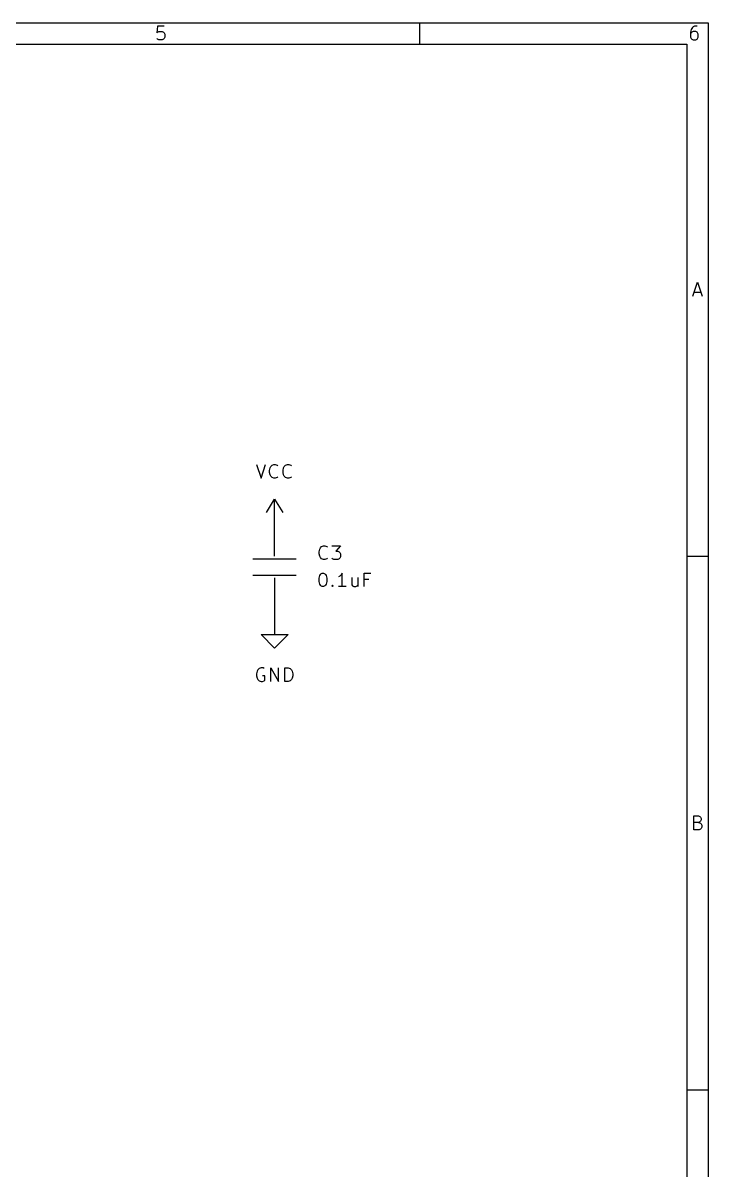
# Model space of a CAD drawing. Extents: x 0.4 to 11.3, y -7.9 to -0.4.
# Drawn here: x 8.771 to 11.299, y -4.625 to -0.394 of the extents above; entities that cross this region are included whole.
import ezdxf

# ---------------------------------------------------------------- set-up
doc = ezdxf.new("R2010")
doc.units = 0
doc.header["$MEASUREMENT"] = 0
for name, color, linetype in [('CYAN2', 4, 'CONTINUOUS'), ('GREEN3', 91, 'CONTINUOUS'), ('RED2', 1, 'CONTINUOUS')]:
    doc.layers.add(name, color=color, linetype=linetype)

msp = doc.modelspace()

# ---------------------------------------------------------------- linework, layer by layer
at = {"layer": 'CYAN2', "linetype": 'CONTINUOUS'}
for p, q in [((9.6333, -2.0228), (9.65, -2.0728)), ((9.6333, -2.0228), (9.65, -2.0728)), ((9.65, -2.0728), (9.6667, -2.0228)), ((9.65, -2.0728), (9.6667, -2.0228)), ((9.6833, -2.0347), (9.6857, -2.0299)), ((9.6833, -2.0347), (9.6857, -2.0299)), ((9.6857, -2.0299), (9.6905, -2.0252)), ((9.6857, -2.0299), (9.6905, -2.0252)), ((9.6905, -2.0252), (9.6976, -2.0228)), ((9.6905, -2.0252), (9.6976, -2.0228)), ((9.6976, -2.0228), (9.7024, -2.0228)), ((9.6976, -2.0228), (9.7024, -2.0228)), ((9.7024, -2.0228), (9.7095, -2.0252)), ((9.7024, -2.0228), (9.7095, -2.0252)), ((9.7095, -2.0252), (9.7119, -2.0276)), ((9.7095, -2.0252), (9.7119, -2.0276)), ((9.7333, -2.0347), (9.7357, -2.0299)), ((9.7333, -2.0347), (9.7357, -2.0299)), ((9.7357, -2.0299), (9.7405, -2.0252)), ((9.7357, -2.0299), (9.7405, -2.0252)), ((9.7405, -2.0252), (9.7476, -2.0228)), ((9.7405, -2.0252), (9.7476, -2.0228)), ((9.7476, -2.0228), (9.7524, -2.0228)), ((9.7476, -2.0228), (9.7524, -2.0228)), ((9.7524, -2.0228), (9.7595, -2.0252)), ((9.7524, -2.0228), (9.7595, -2.0252)), ((9.7595, -2.0252), (9.7619, -2.0276)), ((9.7595, -2.0252), (9.7619, -2.0276)), ((9.681, -2.0442), (9.6833, -2.0347)), ((9.681, -2.0442), (9.6833, -2.0347)), ((9.681, -2.0514), (9.681, -2.0442)), ((9.681, -2.0514), (9.681, -2.0442)), ((9.6833, -2.0609), (9.681, -2.0514)), ((9.6833, -2.0609), (9.681, -2.0514)), ((9.6857, -2.0657), (9.6833, -2.0609)), ((9.6857, -2.0657), (9.6833, -2.0609)), ((9.6905, -2.0704), (9.6857, -2.0657)), ((9.6905, -2.0704), (9.6857, -2.0657)), ((9.6976, -2.0728), (9.6905, -2.0704)), ((9.6976, -2.0728), (9.6905, -2.0704)), ((9.7024, -2.0728), (9.6976, -2.0728)), ((9.7024, -2.0728), (9.6976, -2.0728)), ((9.7095, -2.0704), (9.7024, -2.0728)), ((9.7095, -2.0704), (9.7024, -2.0728)), ((9.7119, -2.068), (9.7095, -2.0704)), ((9.7119, -2.068), (9.7095, -2.0704)), ((9.731, -2.0442), (9.7333, -2.0347)), ((9.731, -2.0442), (9.7333, -2.0347)), ((9.731, -2.0514), (9.731, -2.0442)), ((9.731, -2.0514), (9.731, -2.0442)), ((9.7333, -2.0609), (9.731, -2.0514)), ((9.7333, -2.0609), (9.731, -2.0514)), ((9.7357, -2.0657), (9.7333, -2.0609)), ((9.7357, -2.0657), (9.7333, -2.0609)), ((9.7405, -2.0704), (9.7357, -2.0657)), ((9.7405, -2.0704), (9.7357, -2.0657)), ((9.7476, -2.0728), (9.7405, -2.0704)), ((9.7476, -2.0728), (9.7405, -2.0704)), ((9.7524, -2.0728), (9.7476, -2.0728)), ((9.7524, -2.0728), (9.7476, -2.0728)), ((9.7595, -2.0704), (9.7524, -2.0728)), ((9.7595, -2.0704), (9.7524, -2.0728)), ((9.7619, -2.068), (9.7595, -2.0704)), ((9.7619, -2.068), (9.7595, -2.0704)), ((9.8687, -2.3299), (9.8734, -2.3252)), ((9.8687, -2.3299), (9.8734, -2.3252)), ((9.8734, -2.3252), (9.8806, -2.3228)), ((9.8734, -2.3252), (9.8806, -2.3228)), ((9.8806, -2.3228), (9.8853, -2.3228)), ((9.8806, -2.3228), (9.8853, -2.3228)), ((9.8853, -2.3228), (9.8925, -2.3252)), ((9.8853, -2.3228), (9.8925, -2.3252)), ((9.8925, -2.3252), (9.8949, -2.3276)), ((9.8925, -2.3252), (9.8949, -2.3276)), ((9.9115, -2.3228), (9.9425, -2.3228)), ((9.9115, -2.3228), (9.9425, -2.3228)), ((9.9425, -2.3228), (9.9258, -2.3418)), ((9.9425, -2.3228), (9.9258, -2.3418)), ((9.8639, -2.3442), (9.8663, -2.3347)), ((9.8639, -2.3442), (9.8663, -2.3347)), ((9.8639, -2.3514), (9.8639, -2.3442)), ((9.8639, -2.3514), (9.8639, -2.3442)), ((9.8663, -2.3609), (9.8639, -2.3514)), ((9.8663, -2.3609), (9.8639, -2.3514)), ((9.8663, -2.3347), (9.8687, -2.3299)), ((9.8663, -2.3347), (9.8687, -2.3299)), ((9.8687, -2.3657), (9.8663, -2.3609)), ((9.8687, -2.3657), (9.8663, -2.3609)), ((9.8734, -2.3704), (9.8687, -2.3657)), ((9.8734, -2.3704), (9.8687, -2.3657)), ((9.8949, -2.368), (9.8925, -2.3704)), ((9.8949, -2.368), (9.8925, -2.3704)), ((9.9139, -2.3704), (9.9115, -2.368)), ((9.9139, -2.3704), (9.9115, -2.368)), ((9.9258, -2.3418), (9.9329, -2.3418)), ((9.9258, -2.3418), (9.9329, -2.3418)), ((9.9329, -2.3418), (9.9377, -2.3442)), ((9.9329, -2.3418), (9.9377, -2.3442)), ((9.9377, -2.3442), (9.9401, -2.3466)), ((9.9377, -2.3442), (9.9401, -2.3466)), ((9.9401, -2.368), (9.9377, -2.3704)), ((9.9401, -2.368), (9.9377, -2.3704)), ((9.9401, -2.3466), (9.9425, -2.3514)), ((9.9401, -2.3466), (9.9425, -2.3514)), ((9.9425, -2.3633), (9.9401, -2.368)), ((9.9425, -2.3633), (9.9401, -2.368)), ((9.9425, -2.3514), (9.9425, -2.3633)), ((9.9425, -2.3514), (9.9425, -2.3633)), ((9.8806, -2.3728), (9.8734, -2.3704)), ((9.8806, -2.3728), (9.8734, -2.3704)), ((9.8853, -2.3728), (9.8806, -2.3728)), ((9.8853, -2.3728), (9.8806, -2.3728)), ((9.8925, -2.3704), (9.8853, -2.3728)), ((9.8925, -2.3704), (9.8853, -2.3728)), ((9.9187, -2.3728), (9.9139, -2.3704)), ((9.9187, -2.3728), (9.9139, -2.3704)), ((9.9329, -2.3728), (9.9187, -2.3728)), ((9.9329, -2.3728), (9.9187, -2.3728)), ((9.9377, -2.3704), (9.9329, -2.3728)), ((9.9377, -2.3704), (9.9329, -2.3728)), ((9.8639, -2.4418), (9.8663, -2.4323)), ((9.8639, -2.4418), (9.8663, -2.4323)), ((9.8639, -2.4538), (9.8639, -2.4418)), ((9.8639, -2.4538), (9.8639, -2.4418)), ((9.8663, -2.4633), (9.8639, -2.4538)), ((9.8663, -2.4633), (9.8639, -2.4538)), ((9.8663, -2.4323), (9.8687, -2.4276)), ((9.8663, -2.4323), (9.8687, -2.4276)), ((9.8687, -2.4276), (9.871, -2.4252)), ((9.8687, -2.4276), (9.871, -2.4252)), ((9.871, -2.4252), (9.8758, -2.4228)), ((9.871, -2.4252), (9.8758, -2.4228)), ((9.8758, -2.4228), (9.8806, -2.4228)), ((9.8758, -2.4228), (9.8806, -2.4228)), ((9.8806, -2.4228), (9.8853, -2.4252)), ((9.8806, -2.4228), (9.8853, -2.4252)), ((9.8853, -2.4252), (9.8877, -2.4276)), ((9.8853, -2.4252), (9.8877, -2.4276)), ((9.8877, -2.4276), (9.8901, -2.4323)), ((9.8877, -2.4276), (9.8901, -2.4323)), ((9.8901, -2.4323), (9.8925, -2.4418)), ((9.8901, -2.4323), (9.8925, -2.4418)), ((9.8925, -2.4538), (9.8901, -2.4633)), ((9.8925, -2.4538), (9.8901, -2.4633)), ((9.8925, -2.4418), (9.8925, -2.4538)), ((9.8925, -2.4418), (9.8925, -2.4538)), ((9.9401, -2.4347), (9.9353, -2.4371)), ((9.9401, -2.4347), (9.9353, -2.4371)), ((9.9449, -2.4299), (9.9401, -2.4347)), ((9.9449, -2.4299), (9.9401, -2.4347)), ((9.9496, -2.4228), (9.9449, -2.4299)), ((9.9496, -2.4228), (9.9449, -2.4299)), ((9.9496, -2.4728), (9.9496, -2.4228)), ((9.9496, -2.4728), (9.9496, -2.4228)), ((9.9853, -2.4395), (9.9853, -2.4657)), ((9.9853, -2.4395), (9.9853, -2.4657)), ((10.0068, -2.4395), (10.0068, -2.4728)), ((10.0068, -2.4395), (10.0068, -2.4728)), ((10.0306, -2.4728), (10.0306, -2.4228)), ((10.0306, -2.4228), (10.0544, -2.4228)), ((10.0306, -2.4728), (10.0306, -2.4228)), ((10.0306, -2.4228), (10.0544, -2.4228)), ((10.0472, -2.4466), (10.0306, -2.4466)), ((10.0472, -2.4466), (10.0306, -2.4466)), ((9.8687, -2.468), (9.8663, -2.4633)), ((9.8687, -2.468), (9.8663, -2.4633)), ((9.871, -2.4704), (9.8687, -2.468)), ((9.871, -2.4704), (9.8687, -2.468)), ((9.8758, -2.4728), (9.871, -2.4704)), ((9.8758, -2.4728), (9.871, -2.4704)), ((9.8806, -2.4728), (9.8758, -2.4728)), ((9.8806, -2.4728), (9.8758, -2.4728)), ((9.8853, -2.4704), (9.8806, -2.4728)), ((9.8853, -2.4704), (9.8806, -2.4728)), ((9.8877, -2.468), (9.8853, -2.4704)), ((9.8877, -2.468), (9.8853, -2.4704)), ((9.8901, -2.4633), (9.8877, -2.468)), ((9.8901, -2.4633), (9.8877, -2.468)), ((9.9115, -2.4704), (9.9139, -2.468)), ((9.9115, -2.4704), (9.9139, -2.468)), ((9.9139, -2.4728), (9.9115, -2.4704)), ((9.9139, -2.4728), (9.9115, -2.4704)), ((9.9139, -2.468), (9.9163, -2.4704)), ((9.9139, -2.468), (9.9139, -2.4728)), ((9.9139, -2.468), (9.9163, -2.4704)), ((9.9139, -2.468), (9.9139, -2.4728)), ((9.9163, -2.4704), (9.9139, -2.4728)), ((9.9163, -2.4704), (9.9139, -2.4728)), ((9.9639, -2.4728), (9.9353, -2.4728)), ((9.9639, -2.4728), (9.9353, -2.4728)), ((9.9853, -2.4657), (9.9877, -2.4704)), ((9.9853, -2.4657), (9.9877, -2.4704)), ((9.9877, -2.4704), (9.9925, -2.4728)), ((9.9877, -2.4704), (9.9925, -2.4728)), ((9.9925, -2.4728), (9.9996, -2.4728)), ((9.9925, -2.4728), (9.9996, -2.4728)), ((9.9996, -2.4728), (10.0044, -2.4704)), ((9.9996, -2.4728), (10.0044, -2.4704)), ((10.0044, -2.4704), (10.0068, -2.468)), ((10.0044, -2.4704), (10.0068, -2.468)), ((9.6357, -2.7847), (9.6333, -2.7942)), ((9.6381, -2.7799), (9.6357, -2.7847)), ((9.6429, -2.7752), (9.6381, -2.7799)), ((9.65, -2.7728), (9.6429, -2.7752)), ((9.6571, -2.7728), (9.65, -2.7728)), ((9.6619, -2.7752), (9.6571, -2.7728)), ((9.6857, -2.8228), (9.6857, -2.7728)), ((9.6857, -2.7728), (9.7143, -2.8228)), ((9.7143, -2.8228), (9.7143, -2.7728)), ((9.7381, -2.8228), (9.7381, -2.7728)), ((9.7381, -2.7728), (9.75, -2.7728)), ((9.75, -2.7728), (9.7571, -2.7752)), ((9.7571, -2.7752), (9.7619, -2.7799)), ((9.7619, -2.7799), (9.7643, -2.7847)), ((9.7643, -2.7847), (9.7667, -2.7942)), ((9.6333, -2.7942), (9.6333, -2.8014)), ((9.6333, -2.8014), (9.6357, -2.8109)), ((9.6357, -2.8109), (9.6381, -2.8157)), ((9.6381, -2.8157), (9.6429, -2.8204)), ((9.6429, -2.8204), (9.65, -2.8228)), ((9.65, -2.8228), (9.6548, -2.8228)), ((9.6643, -2.8014), (9.6548, -2.8014)), ((9.6548, -2.8228), (9.6619, -2.8204)), ((9.6619, -2.8204), (9.6643, -2.818)), ((9.6643, -2.818), (9.6643, -2.8014)), ((9.75, -2.8228), (9.7381, -2.8228)), ((9.7571, -2.8204), (9.75, -2.8228)), ((9.7619, -2.8157), (9.7571, -2.8204)), ((9.7643, -2.8109), (9.7619, -2.8157)), ((9.7667, -2.8014), (9.7643, -2.8109)), ((9.7667, -2.7942), (9.7667, -2.8014))]:
    msp.add_line(p, q, dxfattribs=at)
at = {"layer": 'GREEN3', "linetype": 'CONTINUOUS'}
msp.add_line((9.7, -2.55), (9.7, -2.6), dxfattribs=at)
at = {"layer": 'RED2', "linetype": 'CONTINUOUS'}
for p, q in [((0.3937, -0.3937), (11.2993, -0.3937)), ((9.268, -0.4053), (9.2656, -0.4296)), ((9.2924, -0.4053), (9.268, -0.4053)), ((10.2362, -0.4724), (10.2362, -0.3937)), ((11.2365, -0.4174), (11.2341, -0.4272)), ((11.2414, -0.4101), (11.2365, -0.4174)), ((11.2439, -0.4077), (11.2414, -0.4101)), ((11.2487, -0.4053), (11.2439, -0.4077)), ((11.2585, -0.4053), (11.2487, -0.4053)), ((11.2993, -0.3937), (11.2993, -7.8743)), ((9.2656, -0.4296), (9.268, -0.4272)), ((9.268, -0.454), (9.2656, -0.4516)), ((9.268, -0.4272), (9.2729, -0.4248)), ((9.2729, -0.4564), (9.268, -0.454)), ((9.2729, -0.4248), (9.2851, -0.4248)), ((9.2851, -0.4564), (9.2729, -0.4564)), ((9.2851, -0.4248), (9.29, -0.4272)), ((9.29, -0.454), (9.2851, -0.4564)), ((9.29, -0.4272), (9.2924, -0.4296)), ((9.2924, -0.4516), (9.29, -0.454)), ((9.2924, -0.4296), (9.2948, -0.4345)), ((9.2948, -0.4467), (9.2924, -0.4516)), ((9.2948, -0.4345), (9.2948, -0.4467)), ((11.2341, -0.4272), (11.2341, -0.4467)), ((11.2365, -0.4296), (11.2341, -0.4345)), ((11.2341, -0.4467), (11.2365, -0.4516)), ((11.239, -0.4272), (11.2365, -0.4296)), ((11.2365, -0.4516), (11.239, -0.454)), ((11.2439, -0.4248), (11.239, -0.4272)), ((11.239, -0.454), (11.2439, -0.4564)), ((11.2536, -0.4248), (11.2439, -0.4248)), ((11.2439, -0.4564), (11.2536, -0.4564)), ((11.2585, -0.4272), (11.2536, -0.4248)), ((11.2536, -0.4564), (11.2585, -0.454)), ((11.2609, -0.4296), (11.2585, -0.4272)), ((11.2585, -0.454), (11.2609, -0.4516)), ((11.2633, -0.4345), (11.2609, -0.4296)), ((11.2609, -0.4516), (11.2633, -0.4467)), ((11.2633, -0.4467), (11.2633, -0.4345)), ((0.4724, -0.4724), (11.2206, -0.4724)), ((11.2206, -0.4724), (11.2206, -7.7956)), ((11.2429, -1.4013), (11.2599, -1.3501)), ((11.2599, -1.3501), (11.277, -1.4013)), ((11.2477, -1.3867), (11.2721, -1.3867)), ((9.67, -2.2), (9.7, -2.15)), ((9.7, -2.15), (9.73, -2.2)), ((9.7, -2.25), (9.7, -2.15)), ((9.7, -2.36), (9.7, -2.25)), ((9.7, -2.36), (9.7, -2.25)), ((11.2993, -2.3622), (11.2206, -2.3622)), ((9.62, -2.37), (9.78, -2.37)), ((9.62, -2.43), (9.78, -2.43)), ((9.7, -2.44), (9.7, -2.55)), ((9.7, -2.44), (9.7, -2.55)), ((9.7, -2.6), (9.7, -2.65)), ((9.7, -2.7), (9.65, -2.65)), ((9.65, -2.65), (9.7, -2.65)), ((9.7, -2.65), (9.75, -2.65)), ((9.75, -2.65), (9.7, -2.7)), ((11.2465, -3.3698), (11.2465, -3.3186)), ((11.2465, -3.3186), (11.2636, -3.3186)), ((11.2636, -3.3186), (11.2685, -3.3211)), ((11.2685, -3.3406), (11.2636, -3.343)), ((11.2685, -3.3211), (11.2709, -3.3235)), ((11.2709, -3.3381), (11.2685, -3.3406)), ((11.2709, -3.3235), (11.2733, -3.3284)), ((11.2733, -3.3333), (11.2709, -3.3381)), ((11.2733, -3.3284), (11.2733, -3.3333)), ((11.2636, -3.343), (11.2465, -3.343)), ((11.266, -3.3698), (11.2465, -3.3698)), ((11.2636, -3.343), (11.2709, -3.3455)), ((11.2709, -3.3674), (11.266, -3.3698)), ((11.2709, -3.3455), (11.2733, -3.3479)), ((11.2733, -3.365), (11.2709, -3.3674)), ((11.2733, -3.3479), (11.2758, -3.3528)), ((11.2758, -3.3601), (11.2733, -3.365)), ((11.2758, -3.3528), (11.2758, -3.3601)), ((11.2993, -4.3307), (11.2206, -4.3307))]:
    msp.add_line(p, q, dxfattribs=at)

doc.saveas('drawing.dxf')
